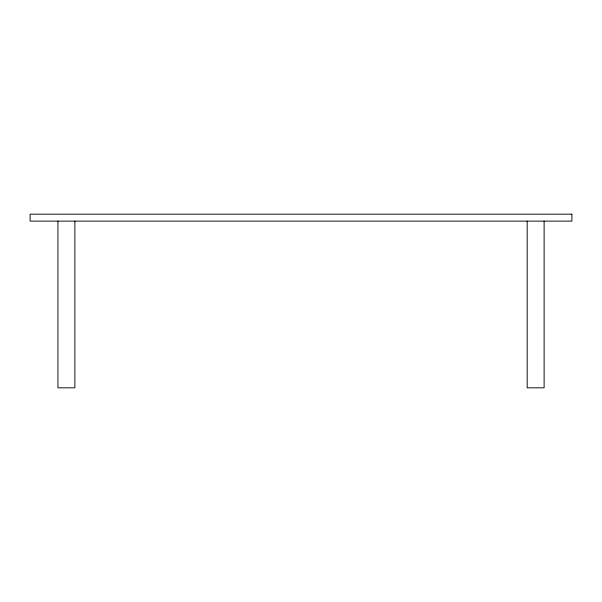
<?xml version="1.0" encoding="UTF-8"?>
<svg xmlns="http://www.w3.org/2000/svg" width="602" height="602" viewBox="0 0 602 602"><rect width="100%" height="100%" fill="white"/><g stroke="black" fill="none" stroke-linecap="round" stroke-linejoin="round"><path stroke-width="0.9" d="M544.118 221.122L544.118 387.823L527.186 387.823L527.186 221.122M74.874 221.122L74.874 387.823L57.942 387.823L57.942 221.122M571.9 214.177L30.1 214.177L30.1 221.122L571.9 221.122L571.9 214.177"/></g></svg>
